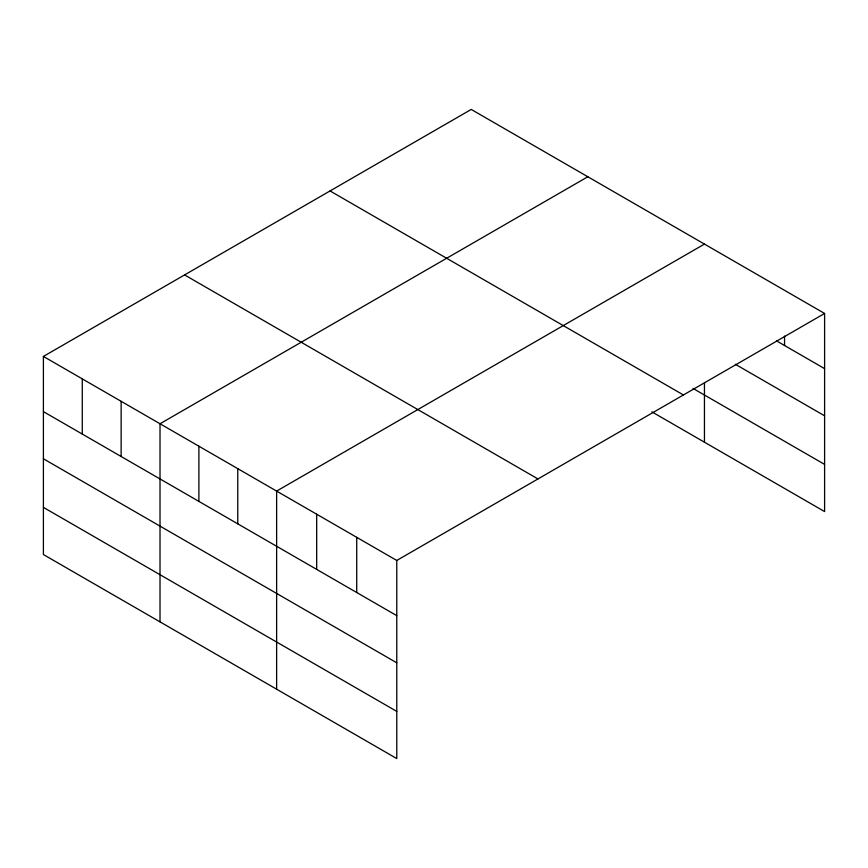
<?xml version="1.0" encoding="UTF-8"?>
<svg xmlns="http://www.w3.org/2000/svg" width="868" height="868" viewBox="0 0 868 868"><rect width="100%" height="100%" fill="white"/><g stroke="black" fill="none" stroke-linecap="round" stroke-linejoin="round"><path stroke-width="1.3" d="M824.6 313.456L471.226 109.433L43.4 356.433L43.4 554.543L396.774 758.567L396.774 560.457L824.6 313.456L824.6 511.567L651.857 411.833M587.831 176.757L160.016 423.758L160.016 621.879M704.447 244.082L276.632 491.082L276.632 689.203M776.545 340.885L824.6 368.64M735.348 364.278L824.6 415.805M693.022 388.43L824.6 464.402M330.035 190.938L683.42 394.962M184.58 274.917L537.965 478.941M43.4 356.433L396.774 560.457M43.4 411.616L396.774 615.64M43.4 458.781L396.774 662.805M43.4 507.379L396.774 711.402M784.553 336.09L784.553 345.518M704.447 382.886L704.447 442.203M356.726 537.325L356.726 592.519M316.679 514.203L316.679 569.386M237.756 468.644L237.756 523.827M198.891 446.195L198.891 501.389M121.14 401.32L121.14 456.503M82.276 378.871L82.276 434.054"/></g></svg>
